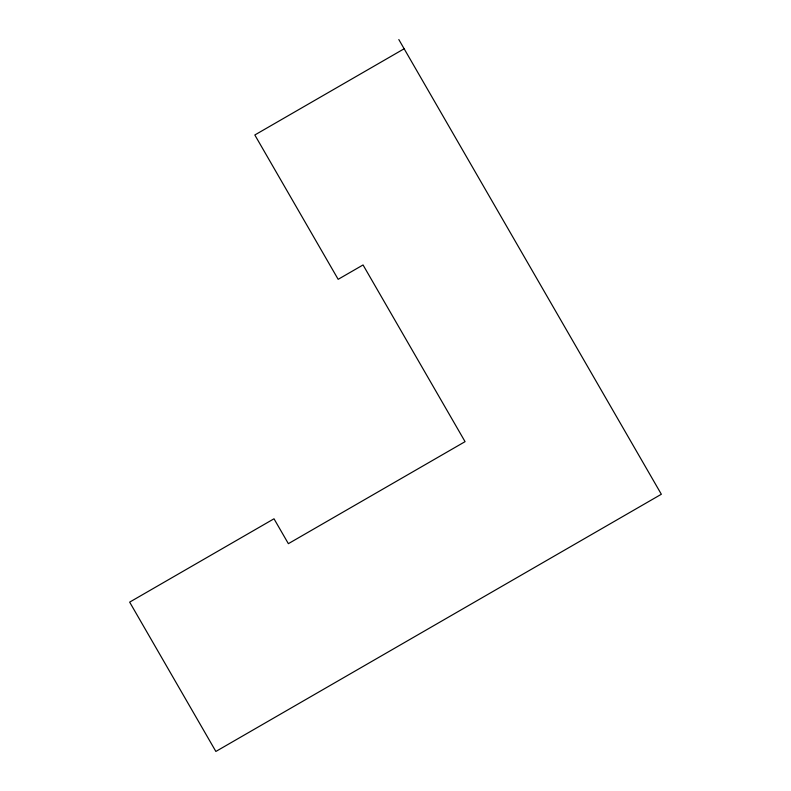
<?xml version="1.0" encoding="UTF-8"?>
<svg xmlns="http://www.w3.org/2000/svg" width="791" height="791" viewBox="0 0 791 791"><rect width="100%" height="100%" fill="white"/><g stroke="black" fill="none" stroke-linecap="round" stroke-linejoin="round"><path stroke-width="1.19" d="M404.152 48.765L254.821 134.984L338.162 279.322L363.049 264.955L465.068 441.655L288.369 543.674L274.002 518.787L129.655 602.129L215.864 751.45L661.345 494.256L398.822 39.55"/></g></svg>
